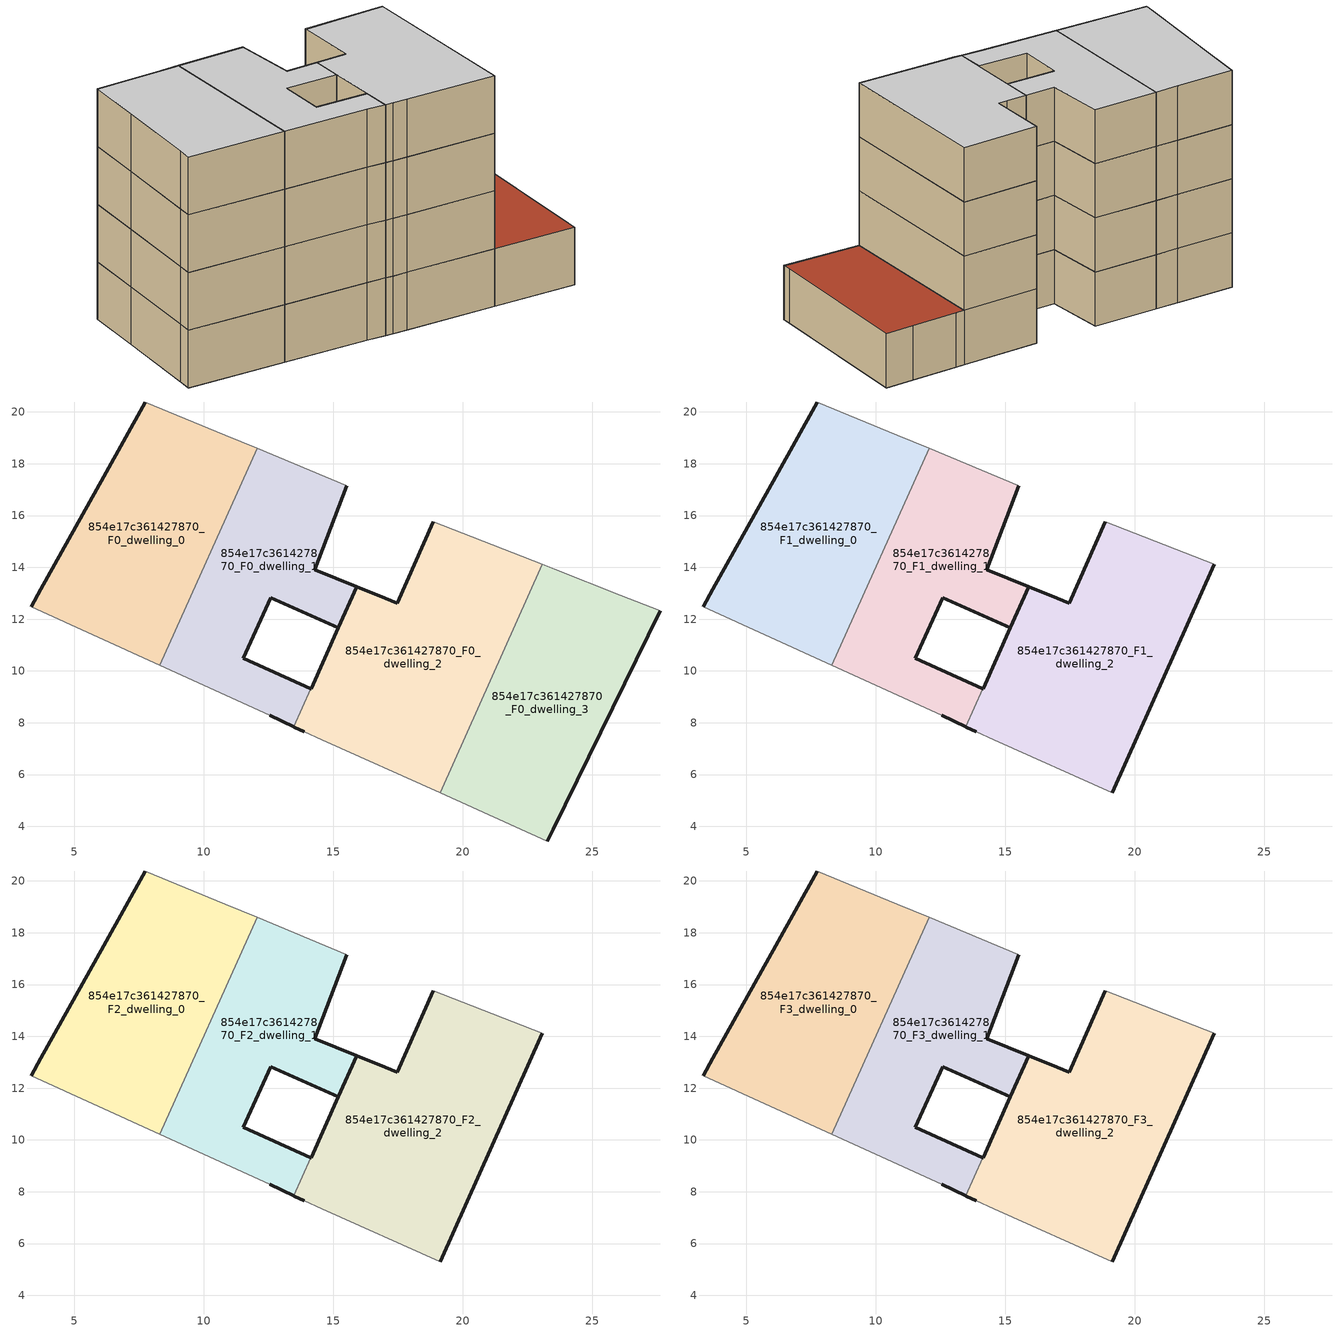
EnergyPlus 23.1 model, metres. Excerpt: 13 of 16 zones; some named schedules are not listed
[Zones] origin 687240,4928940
854e17c361427870_F0_dwelling_0
 floor ground (EU_floor_Construction): 8.31,10.22 12.06,18.59 10.82,19.11 7.73,20.38 6.13,17.5 3.71,13.15 3.34,12.48 z0
 wall outside (EU_wall_Construction): 3.34,12.48 3.71,13.15 6.13,17.5 7.73,20.38 z0:3
 wall adiabatic (EU_wall_Construction): 7.73,20.38 10.82,19.11 12.06,18.59 / 8.31,10.22 3.34,12.48 z0:3
 wall to 854e17c361427870_F0_dwelling_1 (EU_wall_Construction): 12.06,18.59 8.31,10.22 z0:3
854e17c361427870_F0_dwelling_1
 floor ground (EU_floor_Construction): 14.14,9.31 11.52,10.5 12.59,12.83 15.2,11.68 15.2,11.67 15.91,13.25 15.9,13.25 14.29,13.91 15.52,17.16 12.06,18.59 8.31,10.22 12.55,8.3 13.48,7.84 z0
 wall outside (EU_wall_Construction): 13.48,7.84 12.55,8.3 / 15.52,17.16 14.29,13.91 15.9,13.25 15.91,13.25 15.2,11.67 15.2,11.68 12.59,12.83 11.52,10.5 14.14,9.31 z0:3
 wall adiabatic (EU_wall_Construction): 12.55,8.3 8.31,10.22 / 12.06,18.59 15.52,17.16 z0:3
 wall to 854e17c361427870_F0_dwelling_2 (EU_wall_Construction): 14.14,9.31 13.48,7.84 z0:3
854e17c361427870_F0_dwelling_2
 floor ground (EU_floor_Construction): 19.12,5.29 23.07,14.11 18.86,15.76 17.47,12.62 17.01,12.8 15.91,13.25 15.2,11.67 14.14,9.3 14.14,9.31 13.48,7.84 13.49,7.84 13.87,7.65 14.56,7.34 z0
 wall outside (EU_wall_Construction): 13.87,7.65 13.49,7.84 13.48,7.84 / 14.14,9.31 14.14,9.3 15.2,11.67 15.91,13.25 17.01,12.8 17.47,12.62 18.86,15.76 z0:3
 wall adiabatic (EU_wall_Construction): 18.86,15.76 23.07,14.11 / 19.12,5.29 14.56,7.34 13.87,7.65 z0:3
 wall to 854e17c361427870_F0_dwelling_3 (EU_wall_Construction): 23.07,14.11 19.12,5.29 z0:3
854e17c361427870_F0_dwelling_3
 floor ground (EU_floor_Construction): 23.49,3.89 27.62,12.33 26.08,12.92 23.55,13.92 23.07,14.11 19.12,5.29 23.27,3.43 z0
 wall outside (EU_wall_Construction): 27.62,12.33 23.49,3.89 23.27,3.43 z0:3
 wall adiabatic (EU_wall_Construction): 23.27,3.43 19.12,5.29 / 23.07,14.11 23.55,13.92 26.08,12.92 27.62,12.33 z0:3
 roof outside (EU_roof_Construction): 27.62,12.33 23.49,3.89 23.27,3.43 19.12,5.29 23.07,14.11 23.55,13.92 26.08,12.92 z3
854e17c361427870_F1_dwelling_0
 floor to 854e17c361427870_F0_dwelling_0 (EU_floor_Construction): 8.31,10.22 12.06,18.59 10.82,19.11 7.73,20.38 6.13,17.5 3.71,13.15 3.34,12.48 z3
 wall outside (EU_wall_Construction): 3.34,12.48 3.71,13.15 6.13,17.5 7.73,20.38 z3:6
 wall adiabatic (EU_wall_Construction): 7.73,20.38 10.82,19.11 12.06,18.59 / 8.31,10.22 3.34,12.48 z3:6
 wall to 854e17c361427870_F1_dwelling_1 (EU_wall_Construction): 12.06,18.59 8.31,10.22 z3:6
854e17c361427870_F1_dwelling_1
 floor to 854e17c361427870_F0_dwelling_1 (EU_floor_Construction): 14.14,9.31 11.52,10.5 12.59,12.83 15.2,11.68 15.2,11.67 15.91,13.25 15.9,13.25 14.29,13.91 15.52,17.16 12.06,18.59 8.31,10.22 12.55,8.3 13.48,7.84 z3
 wall outside (EU_wall_Construction): 13.48,7.84 12.55,8.3 / 15.52,17.16 14.29,13.91 15.9,13.25 15.91,13.25 15.2,11.67 15.2,11.68 12.59,12.83 11.52,10.5 14.14,9.31 z3:6
 wall adiabatic (EU_wall_Construction): 12.55,8.3 8.31,10.22 / 12.06,18.59 15.52,17.16 z3:6
 wall to 854e17c361427870_F1_dwelling_2 (EU_wall_Construction): 14.14,9.31 13.48,7.84 z3:6
854e17c361427870_F1_dwelling_2
 floor to 854e17c361427870_F0_dwelling_2 (EU_floor_Construction): 19.12,5.29 23.07,14.11 18.86,15.76 17.47,12.62 17,12.8 15.91,13.25 15.2,11.67 14.14,9.3 14.14,9.31 13.48,7.84 13.49,7.84 13.87,7.65 14.56,7.34 z3
 wall outside (EU_wall_Construction): 23.07,14.11 19.12,5.29 / 13.87,7.65 13.49,7.84 13.48,7.84 / 14.14,9.31 14.14,9.3 15.2,11.67 15.91,13.25 17.01,12.8 17.47,12.62 18.86,15.76 z3:6
 wall adiabatic (EU_wall_Construction): 18.86,15.76 23.07,14.11 / 19.12,5.29 14.56,7.34 13.87,7.65 z3:6
854e17c361427870_F2_dwelling_0
 floor to 854e17c361427870_F1_dwelling_0 (EU_floor_Construction): 8.31,10.22 12.06,18.59 10.82,19.11 7.73,20.38 6.13,17.5 3.71,13.15 3.34,12.48 z6
 wall outside (EU_wall_Construction): 3.34,12.48 3.71,13.15 6.13,17.5 7.73,20.38 z6:9
 wall adiabatic (EU_wall_Construction): 7.73,20.38 10.82,19.11 12.06,18.59 / 8.31,10.22 3.34,12.48 z6:9
 wall to 854e17c361427870_F2_dwelling_1 (EU_wall_Construction): 12.06,18.59 8.31,10.22 z6:9
854e17c361427870_F2_dwelling_1
 floor to 854e17c361427870_F1_dwelling_1 (EU_floor_Construction): 14.14,9.31 11.52,10.5 12.59,12.83 15.2,11.68 15.2,11.67 15.91,13.25 15.9,13.25 14.29,13.91 15.52,17.16 12.06,18.59 8.31,10.22 12.55,8.3 13.48,7.84 z6
 wall outside (EU_wall_Construction): 13.48,7.84 12.55,8.3 / 15.52,17.16 14.29,13.91 15.9,13.25 15.91,13.25 15.2,11.67 15.2,11.68 12.59,12.83 11.52,10.5 14.14,9.31 z6:9
 wall adiabatic (EU_wall_Construction): 12.55,8.3 8.31,10.22 / 12.06,18.59 15.52,17.16 z6:9
 wall to 854e17c361427870_F2_dwelling_2 (EU_wall_Construction): 14.14,9.31 13.48,7.84 z6:9
854e17c361427870_F2_dwelling_2
 floor to 854e17c361427870_F1_dwelling_2 (EU_floor_Construction): 19.12,5.29 23.07,14.11 18.86,15.76 17.47,12.62 17,12.8 15.91,13.25 15.2,11.67 14.14,9.3 14.14,9.31 13.48,7.84 13.49,7.84 13.87,7.65 14.56,7.34 z6
 wall outside (EU_wall_Construction): 23.07,14.11 19.12,5.29 / 13.87,7.65 13.49,7.84 13.48,7.84 / 14.14,9.31 14.14,9.3 15.2,11.67 15.91,13.25 17.01,12.8 17.47,12.62 18.86,15.76 z6:9
 wall adiabatic (EU_wall_Construction): 18.86,15.76 23.07,14.11 / 19.12,5.29 14.56,7.34 13.87,7.65 z6:9
854e17c361427870_F3_dwelling_0
 floor to 854e17c361427870_F2_dwelling_0 (EU_floor_Construction): 8.31,10.22 12.06,18.59 10.82,19.11 7.73,20.38 6.13,17.5 3.71,13.15 3.34,12.48 z9
 wall outside (EU_wall_Construction): 3.34,12.48 3.71,13.15 6.13,17.5 7.73,20.38 z9:12
 wall adiabatic (EU_wall_Construction): 7.73,20.38 10.82,19.11 12.06,18.59 / 8.31,10.22 3.34,12.48 z9:12
 wall to 854e17c361427870_F3_dwelling_1 (EU_wall_Construction): 12.06,18.59 8.31,10.22 z9:12
 ceiling to 854e17c361427870_F4_dwelling_0 (EU_floor_Construction): 10.82,19.11 12.06,18.59 8.31,10.22 3.34,12.48 3.71,13.15 6.13,17.5 7.73,20.38 z12
854e17c361427870_F3_dwelling_1
 floor to 854e17c361427870_F2_dwelling_1 (EU_floor_Construction): 14.14,9.31 11.52,10.5 12.59,12.83 15.2,11.68 15.2,11.67 15.91,13.25 15.9,13.25 14.29,13.91 15.52,17.16 12.06,18.59 8.31,10.22 12.55,8.3 13.48,7.84 z9
 wall outside (EU_wall_Construction): 13.48,7.84 12.55,8.3 / 15.52,17.16 14.29,13.91 15.9,13.25 15.91,13.25 15.2,11.67 15.2,11.68 12.59,12.83 11.52,10.5 14.14,9.31 z9:12
 wall adiabatic (EU_wall_Construction): 12.55,8.3 8.31,10.22 / 12.06,18.59 15.52,17.16 z9:12
 wall to 854e17c361427870_F3_dwelling_2 (EU_wall_Construction): 14.14,9.31 13.48,7.84 z9:12
 ceiling to 854e17c361427870_F4_dwelling_1 (EU_floor_Construction): 15.52,17.16 14.29,13.91 15.9,13.25 15.91,13.25 15.2,11.67 15.2,11.68 12.59,12.83 11.52,10.5 14.14,9.31 13.48,7.84 12.55,8.3 8.31,10.22 12.06,18.59 z12
854e17c361427870_F3_dwelling_2
 floor to 854e17c361427870_F2_dwelling_2 (EU_floor_Construction): 19.12,5.29 23.07,14.11 18.86,15.76 17.47,12.62 17,12.8 15.91,13.25 15.2,11.67 14.14,9.3 14.14,9.31 13.48,7.84 13.49,7.84 13.87,7.65 14.56,7.34 z9
 wall outside (EU_wall_Construction): 23.07,14.11 19.12,5.29 / 13.87,7.65 13.49,7.84 13.48,7.84 / 14.14,9.31 14.14,9.3 15.2,11.67 15.91,13.25 17.01,12.8 17.47,12.62 18.86,15.76 z9:12
 wall adiabatic (EU_wall_Construction): 18.86,15.76 23.07,14.11 / 19.12,5.29 14.56,7.34 13.87,7.65 z9:12
 ceiling to 854e17c361427870_F4_dwelling_2 (EU_floor_Construction): 23.07,14.11 19.12,5.29 14.56,7.34 13.87,7.65 13.49,7.84 13.48,7.84 14.14,9.31 14.14,9.3 15.2,11.67 15.91,13.25 17,12.8 17.47,12.62 18.86,15.76 z12
[Building]
EU S2 Campaign: North Axis=0; Terrain=City; Solar Distribution=FullExterior
[Site:Location]
Bologna: Latitude=44.5; Longitude=11.25; Time Zone=1; Elevation=37
[SizingPeriod:WeatherFileDays]
AnnualSizingPeriod: Begin Month=1; Begin Day of Month=1; End Month=12; End Day of Month=31; Day of Week for Start Day=Monday; Use Weather File Daylight Saving Period=No; Use Weather File Rain and Snow Indicators=No
[MATERIAL]
EU_InternalMass_Material: Roughness=MediumRough; Thickness=0.1; Conductivity=1; Density=1800; Specific Heat=900; Thermal Absorptance=0.9; Solar Absorptance=0.7; Visible Absorptance=0.7
[MATERIAL:NOMASS] Roughness=MediumRough; Thermal Absorptance=0.9; Solar Absorptance=0.7; Visible Absorptance=0.7
Name | Thermal Resistance
EU_wall_NoMass | 0.905828
EU_roof_NoMass | 0.37593
EU_floor_NoMass | 0.67114
[CONSTRUCTION]
EU_wall_Construction: EU_wall_NoMass
EU_roof_Construction: EU_roof_NoMass
EU_floor_Construction: EU_floor_NoMass
EU_InternalMass_Construction: EU_InternalMass_Material
[ZONE] Type=1; Multiplier=1; Ceiling Height=autocalculate; Floor Area=autocalculate; Part of Total Floor Area=Yes
Name | Volume
854e17c361427870_F0_dwelling_0 | 138.166
854e17c361427870_F1_dwelling_0; 854e17c361427870_F2_dwelling_0; 854e17c361427870_F3_dwelling_0 | 138.165
854e17c361427870_F0_dwelling_1 | 116.974
854e17c361427870_F1_dwelling_1; 854e17c361427870_F2_dwelling_1; 854e17c361427870_F3_dwelling_1 | 116.971
854e17c361427870_F0_dwelling_2; 854e17c361427870_F1_dwelling_2; 854e17c361427870_F2_dwelling_2; 854e17c361427870_F3_dwelling_2 | 159.327
854e17c361427870_F0_dwelling_3 | 138.159
[INTERNALMASS] Construction=EU_InternalMass_Construction
Name | Zone or ZoneList | Surface Area
854e17c361427870_F0_dwelling_0_EU_InternalMass | 854e17c361427870_F0_dwelling_0 | 46.0549
854e17c361427870_F0_dwelling_1_EU_InternalMass | 854e17c361427870_F0_dwelling_1 | 38.9908
854e17c361427870_F0_dwelling_2_EU_InternalMass | 854e17c361427870_F0_dwelling_2 | 53.1093
854e17c361427870_F0_dwelling_3_EU_InternalMass | 854e17c361427870_F0_dwelling_3 | 46.0524
854e17c361427870_F1_dwelling_0_EU_InternalMass | 854e17c361427870_F1_dwelling_0 | 61.405
854e17c361427870_F1_dwelling_1_EU_InternalMass | 854e17c361427870_F1_dwelling_1 | 42.4832
854e17c361427870_F1_dwelling_2_EU_InternalMass | 854e17c361427870_F1_dwelling_2 | 80.3158
854e17c361427870_F2_dwelling_0_EU_InternalMass | 854e17c361427870_F2_dwelling_0 | 61.405
854e17c361427870_F2_dwelling_1_EU_InternalMass | 854e17c361427870_F2_dwelling_1 | 42.4832
854e17c361427870_F2_dwelling_2_EU_InternalMass | 854e17c361427870_F2_dwelling_2 | 80.3158
854e17c361427870_F3_dwelling_0_EU_InternalMass | 854e17c361427870_F3_dwelling_0 | 61.405
854e17c361427870_F3_dwelling_1_EU_InternalMass | 854e17c361427870_F3_dwelling_1 | 42.4832
854e17c361427870_F3_dwelling_2_EU_InternalMass | 854e17c361427870_F3_dwelling_2 | 80.3158
[OTHEREQUIPMENT] Fuel Type=Electricity; Design Level Calculation Method=Watts/Area; Power per Zone Floor Area=1; Fraction Latent=0; Fraction Radiant=0; Fraction Lost=0; Carbon Dioxide Generation Rate=0; EndUse Subcategory=EU_Step8_InternalGains
Name | Zone or ZoneList or Space or SpaceList | Schedule
EU_Step8_InternalGain_854e17c361427870_F0_dwelling_0_f000 | 854e17c361427870_F0_dwelling_0 | EU_Step8_GainSchedule_854e17c361427870_F0_dwelling_0_f000
EU_Step8_InternalGain_854e17c361427870_F0_dwelling_1_f000 | 854e17c361427870_F0_dwelling_1 | EU_Step8_GainSchedule_854e17c361427870_F0_dwelling_1_f000
EU_Step8_InternalGain_854e17c361427870_F0_dwelling_2_f000 | 854e17c361427870_F0_dwelling_2 | EU_Step8_GainSchedule_854e17c361427870_F0_dwelling_2_f000
EU_Step8_InternalGain_854e17c361427870_F0_dwelling_3_f000 | 854e17c361427870_F0_dwelling_3 | EU_Step8_GainSchedule_854e17c361427870_F0_dwelling_3_f000
EU_Step8_InternalGain_854e17c361427870_F1_dwelling_0_f000 | 854e17c361427870_F1_dwelling_0 | EU_Step8_GainSchedule_854e17c361427870_F1_dwelling_0_f000
EU_Step8_InternalGain_854e17c361427870_F1_dwelling_1_f000 | 854e17c361427870_F1_dwelling_1 | EU_Step8_GainSchedule_854e17c361427870_F1_dwelling_1_f000
EU_Step8_InternalGain_854e17c361427870_F1_dwelling_2_f000 | 854e17c361427870_F1_dwelling_2 | EU_Step8_GainSchedule_854e17c361427870_F1_dwelling_2_f000
EU_Step8_InternalGain_854e17c361427870_F2_dwelling_0_f000 | 854e17c361427870_F2_dwelling_0 | EU_Step8_GainSchedule_854e17c361427870_F2_dwelling_0_f000
EU_Step8_InternalGain_854e17c361427870_F2_dwelling_1_f000 | 854e17c361427870_F2_dwelling_1 | EU_Step8_GainSchedule_854e17c361427870_F2_dwelling_1_f000
EU_Step8_InternalGain_854e17c361427870_F2_dwelling_2_f000 | 854e17c361427870_F2_dwelling_2 | EU_Step8_GainSchedule_854e17c361427870_F2_dwelling_2_f000
EU_Step8_InternalGain_854e17c361427870_F3_dwelling_0_f000 | 854e17c361427870_F3_dwelling_0 | EU_Step8_GainSchedule_854e17c361427870_F3_dwelling_0_f000
EU_Step8_InternalGain_854e17c361427870_F3_dwelling_1_f000 | 854e17c361427870_F3_dwelling_1 | EU_Step8_GainSchedule_854e17c361427870_F3_dwelling_1_f000
EU_Step8_InternalGain_854e17c361427870_F3_dwelling_2_f000 | 854e17c361427870_F3_dwelling_2 | EU_Step8_GainSchedule_854e17c361427870_F3_dwelling_2_f000
[ZONEVENTILATION:DESIGNFLOWRATE] Schedule=EU_AlwaysOn; Design Flow Rate Calculation Method=AirChanges/Hour; Air Changes per Hour=0.73129; Ventilation Type=Natural; Fan Pressure Rise=0; Fan Total Efficiency=1; Constant Term Coefficient=1; Temperature Term Coefficient=0; Velocity Term Coefficient=0; Velocity Squared Term Coefficient=0; Minimum Indoor Temperature=-100; Maximum Indoor Temperature=100; Delta Temperature=-100; Minimum Outdoor Temperature=-100; Maximum Outdoor Temperature=100; Maximum Wind Speed=40
Name | Zone or ZoneList or Space or SpaceList
EU_ConstantAir_854e17c361427870_F0_dwelling_0 | 854e17c361427870_F0_dwelling_0
EU_ConstantAir_854e17c361427870_F0_dwelling_1 | 854e17c361427870_F0_dwelling_1
EU_ConstantAir_854e17c361427870_F0_dwelling_2 | 854e17c361427870_F0_dwelling_2
EU_ConstantAir_854e17c361427870_F0_dwelling_3 | 854e17c361427870_F0_dwelling_3
EU_ConstantAir_854e17c361427870_F1_dwelling_0 | 854e17c361427870_F1_dwelling_0
EU_ConstantAir_854e17c361427870_F1_dwelling_1 | 854e17c361427870_F1_dwelling_1
EU_ConstantAir_854e17c361427870_F1_dwelling_2 | 854e17c361427870_F1_dwelling_2
EU_ConstantAir_854e17c361427870_F2_dwelling_0 | 854e17c361427870_F2_dwelling_0
EU_ConstantAir_854e17c361427870_F2_dwelling_1 | 854e17c361427870_F2_dwelling_1
EU_ConstantAir_854e17c361427870_F2_dwelling_2 | 854e17c361427870_F2_dwelling_2
EU_ConstantAir_854e17c361427870_F3_dwelling_0 | 854e17c361427870_F3_dwelling_0
EU_ConstantAir_854e17c361427870_F3_dwelling_1 | 854e17c361427870_F3_dwelling_1
EU_ConstantAir_854e17c361427870_F3_dwelling_2 | 854e17c361427870_F3_dwelling_2
[HVACTEMPLATE:THERMOSTAT] Constant Heating Setpoint=20; Constant Cooling Setpoint=50
EU_HeatOnly_854e17c361427870_F0_dwelling_0; EU_HeatOnly_854e17c361427870_F0_dwelling_1; EU_HeatOnly_854e17c361427870_F0_dwelling_2; EU_HeatOnly_854e17c361427870_F0_dwelling_3; EU_HeatOnly_854e17c361427870_F1_dwelling_0; EU_HeatOnly_854e17c361427870_F1_dwelling_1; EU_HeatOnly_854e17c361427870_F1_dwelling_2; EU_HeatOnly_854e17c361427870_F2_dwelling_0; EU_HeatOnly_854e17c361427870_F2_dwelling_1; EU_HeatOnly_854e17c361427870_F2_dwelling_2; EU_HeatOnly_854e17c361427870_F3_dwelling_0; EU_HeatOnly_854e17c361427870_F3_dwelling_1; EU_HeatOnly_854e17c361427870_F3_dwelling_2; EU_HeatOnly_854e17c361427870_F4_dwelling_0; EU_HeatOnly_854e17c361427870_F4_dwelling_1; EU_HeatOnly_854e17c361427870_F4_dwelling_2
[HVACTEMPLATE:ZONE:IDEALLOADSAIRSYSTEM] System Availability Schedule=EU_AlwaysOn; Maximum Heating Supply Air Temperature=50; Minimum Cooling Supply Air Temperature=13; Maximum Heating Supply Air Humidity Ratio=0.0156; Minimum Cooling Supply Air Humidity Ratio=0.0077; Heating Limit=NoLimit; Cooling Limit=NoLimit; Heating Availability Schedule=EU_AlwaysOn; Cooling Availability Schedule=EU_CoolingOff; Dehumidification Control Type=ConstantSensibleHeatRatio; Cooling Sensible Heat Ratio=0.7; Dehumidification Setpoint=60; Humidification Control Type=None; Humidification Setpoint=30; Outdoor Air Method=None; Outdoor Air Flow Rate per Person=0.00944; Outdoor Air Flow Rate per Zone Floor Area=0; Outdoor Air Flow Rate per Zone=0; Demand Controlled Ventilation Type=None; Outdoor Air Economizer Type=NoEconomizer; Heat Recovery Type=None; Sensible Heat Recovery Effectiveness=0.7; Latent Heat Recovery Effectiveness=0.65
Name | Template Thermostat
854e17c361427870_F0_dwelling_0 | EU_HeatOnly_854e17c361427870_F0_dwelling_0
854e17c361427870_F0_dwelling_1 | EU_HeatOnly_854e17c361427870_F0_dwelling_1
854e17c361427870_F0_dwelling_2 | EU_HeatOnly_854e17c361427870_F0_dwelling_2
854e17c361427870_F0_dwelling_3 | EU_HeatOnly_854e17c361427870_F0_dwelling_3
854e17c361427870_F1_dwelling_0 | EU_HeatOnly_854e17c361427870_F1_dwelling_0
854e17c361427870_F1_dwelling_1 | EU_HeatOnly_854e17c361427870_F1_dwelling_1
854e17c361427870_F1_dwelling_2 | EU_HeatOnly_854e17c361427870_F1_dwelling_2
854e17c361427870_F2_dwelling_0 | EU_HeatOnly_854e17c361427870_F2_dwelling_0
854e17c361427870_F2_dwelling_1 | EU_HeatOnly_854e17c361427870_F2_dwelling_1
854e17c361427870_F2_dwelling_2 | EU_HeatOnly_854e17c361427870_F2_dwelling_2
854e17c361427870_F3_dwelling_0 | EU_HeatOnly_854e17c361427870_F3_dwelling_0
854e17c361427870_F3_dwelling_1 | EU_HeatOnly_854e17c361427870_F3_dwelling_1
854e17c361427870_F3_dwelling_2 | EU_HeatOnly_854e17c361427870_F3_dwelling_2
